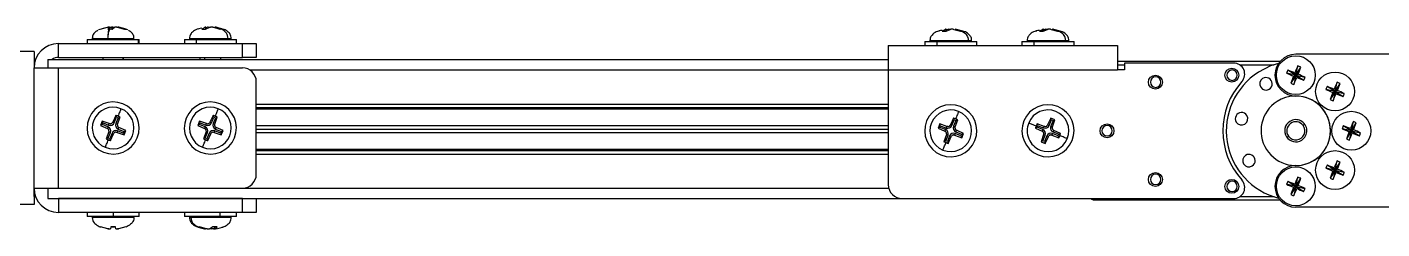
# Model space of a CAD drawing. Header units: millimetres. Extents: x 1258 to 2922, y -135 to 1239.
# Drawn here: x 2251.9 to 2349.5, y 875.3 to 889.8 of the extents above; entities that cross this region are included whole.
import ezdxf

# ---------------------------------------------------------------- set-up
doc = ezdxf.new("R2010")
doc.units = ezdxf.units.MM
doc.header["$LTSCALE"] = 6

msp = doc.modelspace()

# ---------------------------------------------------------------- linework, layer by layer
at = {"color": 7, "linetype": 'Continuous', "lineweight": 25}
for p, q in [((2257.261, 889.63), (2257.07, 889.579)), ((2257.196, 889.639), (2257.714, 889.765)), ((2257.789, 889.773), (2257.416, 889.672)), ((2257.714, 889.765), (2257.765, 889.77)), ((2257.85, 889.765), (2257.737, 889.639)), ((2257.824, 889.772), (2257.823, 889.777)), ((2257.854, 889.77), (2257.85, 889.765)), ((2257.877, 889.645), (2257.853, 889.777)), ((2258.035, 889.765), (2258.013, 889.77)), ((2258.036, 889.693), (2258.16, 889.765)), ((2258.056, 889.639), (2258.211, 889.765)), ((2258.086, 889.765), (2258.058, 889.77)), ((2258.159, 889.723), (2258.086, 889.765)), ((2258.16, 889.765), (2258.189, 889.77)), ((2258.211, 889.765), (2258.234, 889.77)), ((2258.385, 889.77), (2258.44, 889.765)), ((2258.44, 889.765), (2258.969, 889.639)), ((2259.177, 889.579), (2258.458, 889.773)), ((2258.533, 889.765), (2258.482, 889.77)), ((2258.503, 889.741), (2258.915, 889.639)), ((2259.05, 889.639), (2258.533, 889.765)), ((2258.969, 889.639), (2259.05, 889.639)), ((2264.767, 889.765), (2264.5, 889.639)), ((2264.5, 889.639), (2264.779, 889.639)), ((2264.706, 889.765), (2264.748, 889.77)), ((2264.788, 889.77), (2264.767, 889.765)), ((2264.779, 889.639), (2265.083, 889.765)), ((2264.815, 889.654), (2264.793, 889.777)), ((2264.904, 889.765), (2264.8, 889.737)), ((2264.955, 889.77), (2264.904, 889.765)), ((2265.083, 889.765), (2265.12, 889.77)), ((2265.291, 889.77), (2265.343, 889.765)), ((2265.343, 889.765), (2265.813, 889.639)), ((2265.454, 889.777), (2265.441, 889.703)), ((2265.54, 889.765), (2265.498, 889.77)), ((2265.987, 889.639), (2265.54, 889.765)), ((2318.071, 889.615), (2317.805, 889.489)), ((2318.011, 889.615), (2318.053, 889.62)), ((2318.093, 889.62), (2318.071, 889.615)), ((2318.084, 889.489), (2318.388, 889.615)), ((2318.119, 889.504), (2318.097, 889.627)), ((2318.208, 889.615), (2318.105, 889.587)), ((2318.26, 889.62), (2318.208, 889.615)), ((2318.388, 889.615), (2318.425, 889.62)), ((2318.596, 889.62), (2318.647, 889.615)), ((2318.647, 889.615), (2319.117, 889.489)), ((2318.758, 889.627), (2318.745, 889.553)), ((2318.845, 889.615), (2318.803, 889.62)), ((2319.291, 889.489), (2318.845, 889.615)), ((2325.071, 889.615), (2324.805, 889.489)), ((2325.011, 889.615), (2325.053, 889.62)), ((2325.093, 889.62), (2325.071, 889.615)), ((2325.084, 889.489), (2325.388, 889.615)), ((2325.119, 889.504), (2325.097, 889.627)), ((2325.208, 889.615), (2325.105, 889.587)), ((2325.26, 889.62), (2325.208, 889.615)), ((2325.388, 889.615), (2325.425, 889.62)), ((2325.596, 889.62), (2325.647, 889.615)), ((2325.647, 889.615), (2326.117, 889.489)), ((2325.758, 889.627), (2325.745, 889.553)), ((2325.845, 889.615), (2325.803, 889.62)), ((2326.291, 889.489), (2325.845, 889.615)), ((2254.178, 887.595), (2254.178, 888.595)), ((2254.178, 888.595), (2267.428, 888.595)), ((2256.248, 888.895), (2256.248, 888.595)), ((2256.248, 888.895), (2259.94, 888.895)), ((2256.623, 888.953), (2256.623, 888.895)), ((2257.752, 888.953), (2259.577, 888.953)), ((2259.577, 888.895), (2259.577, 888.953)), ((2259.623, 888.895), (2259.623, 888.953)), ((2259.94, 888.595), (2259.94, 888.895)), ((2259.94, 888.895), (2259.998, 888.895)), ((2259.998, 888.595), (2259.998, 888.895)), ((2263.248, 888.895), (2263.248, 888.595)), ((2263.248, 888.895), (2264.132, 888.895)), ((2263.623, 888.953), (2263.623, 888.895)), ((2264.132, 888.895), (2266.998, 888.895)), ((2264.132, 888.595), (2264.132, 888.895)), ((2264.33, 888.953), (2266.396, 888.953)), ((2264.33, 888.895), (2264.33, 888.953)), ((2266.623, 888.895), (2266.623, 888.953)), ((2266.998, 888.595), (2266.998, 888.895)), ((2267.428, 887.595), (2267.428, 888.595)), ((2267.428, 888.595), (2268.428, 888.595)), ((2268.428, 888.595), (2268.428, 887.595)), ((2316.553, 888.745), (2316.553, 888.445)), ((2316.553, 888.745), (2317.437, 888.745)), ((2316.928, 888.803), (2316.928, 888.745)), ((2317.437, 888.745), (2320.303, 888.745)), ((2317.437, 888.445), (2317.437, 888.745)), ((2317.635, 888.803), (2319.701, 888.803)), ((2317.635, 888.745), (2317.635, 888.803)), ((2317.805, 889.489), (2318.084, 889.489)), ((2319.928, 888.745), (2319.928, 888.803)), ((2320.303, 888.445), (2320.303, 888.745)), ((2323.553, 888.745), (2323.553, 888.445)), ((2323.553, 888.745), (2324.437, 888.745)), ((2323.928, 888.803), (2323.928, 888.745)), ((2324.437, 888.445), (2324.437, 888.745)), ((2324.437, 888.745), (2327.303, 888.745)), ((2324.635, 888.803), (2326.701, 888.803)), ((2324.635, 888.745), (2324.635, 888.803)), ((2324.805, 889.489), (2325.084, 889.489)), ((2326.928, 888.745), (2326.928, 888.803)), ((2327.303, 888.445), (2327.303, 888.745)), ((2252.428, 888.02), (2251.428, 888.02)), ((2252.428, 888.02), (2252.428, 887.445)), ((2254.178, 887.595), (2267.428, 887.595)), ((2257.373, 887.595), (2257.373, 887.445)), ((2258.873, 887.445), (2258.873, 887.595)), ((2264.373, 887.595), (2264.373, 887.445)), ((2265.873, 887.445), (2265.873, 887.595)), ((2268.428, 887.595), (2267.428, 887.595)), ((2313.928, 888.445), (2313.928, 886.695)), ((2313.928, 888.445), (2330.428, 888.445)), ((2330.428, 888.445), (2330.428, 886.695)), ((2350.265, 887.82), (2343.265, 887.82)), ((2252.428, 887.445), (2252.534, 887.445)), ((2252.428, 887.445), (2252.428, 887.195)), ((2252.428, 887.195), (2252.428, 886.845)), ((2252.428, 878.195), (2252.428, 886.845)), ((2252.428, 886.845), (2254.178, 886.845)), ((2253.428, 887.445), (2253.428, 886.845)), ((2253.428, 887.445), (2313.928, 887.445)), ((2254.178, 878.195), (2254.178, 886.845)), ((2254.178, 886.845), (2267.428, 886.845)), ((2313.928, 886.695), (2330.428, 886.695)), ((2313.928, 886.695), (2313.928, 878.445)), ((2330.428, 887.32), (2342.147, 887.32)), ((2330.428, 887.07), (2330.928, 887.07)), ((2330.928, 886.695), (2330.428, 886.695)), ((2330.928, 887.195), (2330.928, 886.695)), ((2338.791, 887.195), (2330.928, 887.195)), ((2339.22, 887.07), (2341.704, 887.07)), ((2343.265, 886.32), (2342.685, 886.676)), ((2343.265, 886.32), (2343.414, 886.984)), ((2343.265, 886.32), (2343.622, 886.9)), ((2268.428, 879.195), (2268.428, 885.845)), ((2343.265, 886.32), (2342.601, 886.468)), ((2343.265, 886.32), (2342.909, 885.74)), ((2343.265, 886.32), (2343.104, 886.251)), ((2343.265, 886.32), (2343.117, 885.655)), ((2343.197, 886.481), (2343.265, 886.32)), ((2343.265, 886.32), (2343.427, 886.388)), ((2343.334, 886.158), (2343.265, 886.32)), ((2343.265, 886.32), (2343.845, 885.963)), ((2343.265, 886.32), (2343.929, 886.171)), ((2346.094, 885.148), (2346.243, 885.812)), ((2346.094, 885.148), (2346.45, 885.728)), ((2346.094, 885.148), (2345.43, 885.297)), ((2346.094, 885.148), (2345.514, 885.504)), ((2346.094, 885.148), (2345.738, 884.568)), ((2346.094, 885.148), (2345.932, 885.08)), ((2346.094, 885.148), (2345.945, 884.484)), ((2346.025, 885.31), (2346.094, 885.148)), ((2346.094, 885.148), (2346.256, 885.216)), ((2346.162, 884.986), (2346.094, 885.148)), ((2346.094, 885.148), (2346.674, 884.792)), ((2346.094, 885.148), (2346.758, 884.999)), ((2268.428, 884.245), (2313.928, 884.245)), ((2268.428, 883.995), (2313.928, 883.995)), ((2268.428, 883.9), (2313.928, 883.9)), ((2257.338, 883.016), (2257.214, 882.711)), ((2257.346, 882.767), (2257.214, 882.711)), ((2257.846, 882.834), (2257.338, 883.016)), ((2257.394, 882.884), (2257.338, 883.016)), ((2257.346, 882.767), (2257.394, 882.884)), ((2257.752, 882.602), (2257.346, 882.767)), ((2257.394, 882.884), (2257.8, 882.719)), ((2257.8, 882.719), (2257.846, 882.834)), ((2257.901, 882.821), (2257.846, 882.834)), ((2258.091, 882.937), (2258.062, 882.89)), ((2258.315, 883.429), (2258.091, 882.937)), ((2258.206, 882.891), (2258.091, 882.937)), ((2258.206, 882.891), (2258.371, 883.297)), ((2258.371, 883.297), (2258.315, 883.429)), ((2258.488, 883.249), (2258.323, 882.843)), ((2258.323, 882.843), (2258.437, 882.797)), ((2258.371, 883.297), (2258.488, 883.249)), ((2258.425, 882.742), (2258.437, 882.797)), ((2258.437, 882.797), (2258.62, 883.305)), ((2258.488, 883.249), (2258.62, 883.305)), ((2264.338, 883.016), (2264.214, 882.711)), ((2264.346, 882.767), (2264.214, 882.711)), ((2264.846, 882.834), (2264.338, 883.016)), ((2264.394, 882.884), (2264.338, 883.016)), ((2264.346, 882.767), (2264.394, 882.884)), ((2264.752, 882.602), (2264.346, 882.767)), ((2264.394, 882.884), (2264.8, 882.719)), ((2264.8, 882.719), (2264.846, 882.834)), ((2264.901, 882.821), (2264.846, 882.834)), ((2265.091, 882.937), (2265.062, 882.89)), ((2265.315, 883.429), (2265.091, 882.937)), ((2265.206, 882.891), (2265.091, 882.937)), ((2265.206, 882.891), (2265.371, 883.297)), ((2265.371, 883.297), (2265.315, 883.429)), ((2265.488, 883.249), (2265.323, 882.843)), ((2265.323, 882.843), (2265.437, 882.797)), ((2265.371, 883.297), (2265.488, 883.249)), ((2265.425, 882.742), (2265.437, 882.797)), ((2265.437, 882.797), (2265.62, 883.305)), ((2265.488, 883.249), (2265.62, 883.305)), ((2317.642, 882.816), (2317.519, 882.511)), ((2318.151, 882.634), (2317.642, 882.816)), ((2317.698, 882.684), (2317.642, 882.816)), ((2318.396, 882.737), (2318.367, 882.69)), ((2318.619, 883.229), (2318.396, 882.737)), ((2318.51, 882.691), (2318.396, 882.737)), ((2318.51, 882.691), (2318.675, 883.097)), ((2318.675, 883.097), (2318.619, 883.229)), ((2318.792, 883.049), (2318.627, 882.643)), ((2318.675, 883.097), (2318.792, 883.049)), ((2318.742, 882.597), (2318.924, 883.105)), ((2318.792, 883.049), (2318.924, 883.105)), ((2325.152, 882.634), (2324.644, 882.818)), ((2324.699, 882.686), (2324.644, 882.818)), ((2325.397, 882.737), (2325.368, 882.69)), ((2325.622, 883.228), (2325.397, 882.737)), ((2325.512, 882.691), (2325.397, 882.737)), ((2325.512, 882.691), (2325.678, 883.096)), ((2325.927, 883.104), (2325.622, 883.228)), ((2325.678, 883.096), (2325.622, 883.228)), ((2325.795, 883.048), (2325.628, 882.643)), ((2325.678, 883.096), (2325.795, 883.048)), ((2325.743, 882.596), (2325.927, 883.104)), ((2325.795, 883.048), (2325.927, 883.104)), ((2347.265, 882.32), (2347.414, 882.984)), ((2347.265, 882.32), (2347.622, 882.9)), ((2257.214, 882.711), (2257.706, 882.488)), ((2257.809, 882.242), (2257.627, 881.734)), ((2257.759, 881.79), (2257.627, 881.734)), ((2257.752, 882.602), (2257.706, 882.488)), ((2257.706, 882.488), (2257.753, 882.458)), ((2257.759, 881.79), (2257.924, 882.196)), ((2257.876, 881.742), (2257.759, 881.79)), ((2257.822, 882.297), (2257.809, 882.242)), ((2257.924, 882.196), (2257.809, 882.242)), ((2258.041, 882.148), (2257.876, 881.742)), ((2257.876, 881.742), (2257.932, 881.61)), ((2257.932, 881.61), (2258.155, 882.102)), ((2258.041, 882.148), (2258.155, 882.102)), ((2258.155, 882.102), (2258.184, 882.15)), ((2258.346, 882.218), (2258.401, 882.206)), ((2258.447, 882.32), (2258.401, 882.206)), ((2258.401, 882.206), (2258.909, 882.023)), ((2258.853, 882.155), (2258.447, 882.32)), ((2258.541, 882.552), (2258.493, 882.581)), ((2258.494, 882.437), (2258.541, 882.552)), ((2258.494, 882.437), (2258.901, 882.272)), ((2259.033, 882.328), (2258.541, 882.552)), ((2258.901, 882.272), (2258.853, 882.155)), ((2258.853, 882.155), (2258.909, 882.023)), ((2258.901, 882.272), (2259.033, 882.328)), ((2258.909, 882.023), (2259.033, 882.328)), ((2264.214, 882.711), (2264.706, 882.488)), ((2264.809, 882.242), (2264.627, 881.734)), ((2264.759, 881.79), (2264.627, 881.734)), ((2264.752, 882.602), (2264.706, 882.488)), ((2264.706, 882.488), (2264.753, 882.458)), ((2264.759, 881.79), (2264.924, 882.196)), ((2264.876, 881.742), (2264.759, 881.79)), ((2264.822, 882.297), (2264.809, 882.242)), ((2264.924, 882.196), (2264.809, 882.242)), ((2265.041, 882.148), (2264.876, 881.742)), ((2264.876, 881.742), (2264.932, 881.61)), ((2264.932, 881.61), (2265.155, 882.102)), ((2265.041, 882.148), (2265.155, 882.102)), ((2265.155, 882.102), (2265.184, 882.15)), ((2265.346, 882.218), (2265.401, 882.206)), ((2265.447, 882.32), (2265.401, 882.206)), ((2265.401, 882.206), (2265.909, 882.023)), ((2265.853, 882.155), (2265.447, 882.32)), ((2265.541, 882.552), (2265.493, 882.581)), ((2265.494, 882.437), (2265.541, 882.552)), ((2265.494, 882.437), (2265.901, 882.272)), ((2266.033, 882.328), (2265.541, 882.552)), ((2265.901, 882.272), (2265.853, 882.155)), ((2265.853, 882.155), (2265.909, 882.023)), ((2265.901, 882.272), (2266.033, 882.328)), ((2265.909, 882.023), (2266.033, 882.328)), ((2268.428, 882.704), (2313.928, 882.704)), ((2268.428, 882.445), (2313.928, 882.445)), ((2268.428, 882.185), (2313.928, 882.185)), ((2317.651, 882.567), (2317.519, 882.511)), ((2317.519, 882.511), (2318.01, 882.288)), ((2317.651, 882.567), (2317.698, 882.684)), ((2318.057, 882.402), (2317.651, 882.567)), ((2317.698, 882.684), (2318.104, 882.519)), ((2318.114, 882.042), (2317.931, 881.534)), ((2318.057, 882.402), (2318.01, 882.288)), ((2318.01, 882.288), (2318.058, 882.258)), ((2318.063, 881.59), (2318.228, 881.996)), ((2318.104, 882.519), (2318.151, 882.634)), ((2318.126, 882.097), (2318.114, 882.042)), ((2318.228, 881.996), (2318.114, 882.042)), ((2318.205, 882.621), (2318.151, 882.634)), ((2318.345, 881.948), (2318.181, 881.542)), ((2318.236, 881.41), (2318.46, 881.902)), ((2318.345, 881.948), (2318.46, 881.902)), ((2318.46, 881.902), (2318.489, 881.95)), ((2318.627, 882.643), (2318.742, 882.597)), ((2318.651, 882.018), (2318.705, 882.006)), ((2318.752, 882.12), (2318.705, 882.006)), ((2318.705, 882.006), (2319.213, 881.823)), ((2318.73, 882.542), (2318.742, 882.597)), ((2319.158, 881.955), (2318.752, 882.12)), ((2318.846, 882.352), (2318.798, 882.381)), ((2318.799, 882.237), (2318.846, 882.352)), ((2318.799, 882.237), (2319.205, 882.072)), ((2319.337, 882.128), (2318.846, 882.352)), ((2319.205, 882.072), (2319.158, 881.955)), ((2319.158, 881.955), (2319.213, 881.823)), ((2319.205, 882.072), (2319.337, 882.128)), ((2319.213, 881.823), (2319.337, 882.128)), ((2324.651, 882.569), (2324.519, 882.514)), ((2324.519, 882.514), (2325.01, 882.289)), ((2324.651, 882.569), (2324.699, 882.686)), ((2325.057, 882.403), (2324.651, 882.569)), ((2324.699, 882.686), (2325.105, 882.52)), ((2325.113, 882.043), (2324.929, 881.536)), ((2325.057, 882.403), (2325.01, 882.289)), ((2325.01, 882.289), (2325.058, 882.26)), ((2325.061, 881.591), (2325.227, 881.997)), ((2325.105, 882.52), (2325.152, 882.634)), ((2325.125, 882.098), (2325.113, 882.043)), ((2325.227, 881.997), (2325.113, 882.043)), ((2325.206, 882.622), (2325.152, 882.634)), ((2325.344, 881.949), (2325.178, 881.543)), ((2325.234, 881.411), (2325.459, 881.902)), ((2325.344, 881.949), (2325.459, 881.902)), ((2325.459, 881.902), (2325.488, 881.949)), ((2325.628, 882.643), (2325.743, 882.596)), ((2325.65, 882.017), (2325.704, 882.005)), ((2325.751, 882.119), (2325.704, 882.005)), ((2325.704, 882.005), (2326.212, 881.821)), ((2325.73, 882.541), (2325.743, 882.596)), ((2326.156, 881.953), (2325.751, 882.119)), ((2325.846, 882.35), (2325.798, 882.38)), ((2325.799, 882.236), (2325.846, 882.35)), ((2325.799, 882.236), (2326.204, 882.07)), ((2326.337, 882.125), (2325.846, 882.35)), ((2326.204, 882.07), (2326.156, 881.953)), ((2326.156, 881.953), (2326.212, 881.821)), ((2326.204, 882.07), (2326.337, 882.125)), ((2347.265, 882.32), (2346.601, 882.468)), ((2347.265, 882.32), (2346.685, 882.676)), ((2347.265, 882.32), (2346.909, 881.74)), ((2347.265, 882.32), (2347.104, 882.251)), ((2347.265, 882.32), (2347.117, 881.655)), ((2347.197, 882.481), (2347.265, 882.32)), ((2347.265, 882.32), (2347.427, 882.388)), ((2347.334, 882.158), (2347.265, 882.32)), ((2347.265, 882.32), (2347.845, 881.963)), ((2347.265, 882.32), (2347.929, 882.171)), ((2268.428, 880.99), (2313.928, 880.99)), ((2268.428, 880.895), (2313.928, 880.895)), ((2318.063, 881.59), (2317.931, 881.534)), ((2318.181, 881.542), (2318.063, 881.59)), ((2318.181, 881.542), (2318.236, 881.41)), ((2325.061, 881.591), (2324.929, 881.536)), ((2324.929, 881.536), (2325.234, 881.411)), ((2325.178, 881.543), (2325.061, 881.591)), ((2325.178, 881.543), (2325.234, 881.411)), ((2268.428, 880.645), (2313.928, 880.645)), ((2346.094, 879.491), (2345.514, 879.847)), ((2346.094, 879.491), (2346.243, 880.155)), ((2346.094, 879.491), (2346.45, 880.071)), ((2343.265, 878.32), (2343.414, 878.984)), ((2343.265, 878.32), (2343.622, 878.9)), ((2346.094, 879.491), (2345.43, 879.64)), ((2346.094, 879.491), (2345.738, 878.911)), ((2346.094, 879.491), (2345.932, 879.423)), ((2346.094, 879.491), (2345.945, 878.827)), ((2346.025, 879.653), (2346.094, 879.491)), ((2346.094, 879.491), (2346.256, 879.559)), ((2346.094, 879.491), (2346.758, 879.342)), ((2346.162, 879.329), (2346.094, 879.491)), ((2346.094, 879.491), (2346.674, 879.135)), ((2252.428, 878.195), (2254.178, 878.195)), ((2252.428, 877.845), (2252.428, 878.195)), ((2252.428, 877.595), (2252.428, 877.845)), ((2253.428, 878.195), (2253.428, 877.445)), ((2254.178, 878.195), (2267.428, 878.195)), ((2343.265, 878.32), (2342.601, 878.468)), ((2343.265, 878.32), (2342.685, 878.676)), ((2343.265, 878.32), (2342.909, 877.74)), ((2343.265, 878.32), (2343.104, 878.251)), ((2343.265, 878.32), (2343.117, 877.655)), ((2343.197, 878.481), (2343.265, 878.32)), ((2343.265, 878.32), (2343.427, 878.388)), ((2343.334, 878.158), (2343.265, 878.32)), ((2343.265, 878.32), (2343.845, 877.963)), ((2343.265, 878.32), (2343.929, 878.171)), ((2252.428, 877.02), (2251.428, 877.02)), ((2252.428, 877.595), (2252.534, 877.595)), ((2252.428, 877.595), (2252.428, 877.02)), ((2253.428, 877.445), (2314.928, 877.445)), ((2254.178, 877.445), (2254.178, 876.445)), ((2267.428, 877.445), (2254.178, 877.445)), ((2267.428, 876.445), (2267.428, 877.445)), ((2268.428, 877.445), (2268.428, 876.445)), ((2314.928, 877.445), (2338.791, 877.445)), ((2342.147, 877.32), (2328.778, 877.32)), ((2341.704, 877.57), (2339.22, 877.57)), ((2267.428, 876.445), (2254.178, 876.445)), ((2256.248, 876.445), (2256.248, 876.145)), ((2258.123, 876.145), (2256.248, 876.145)), ((2256.623, 876.145), (2256.623, 876.086)), ((2258.123, 876.086), (2256.623, 876.086)), ((2258.123, 876.445), (2258.123, 876.145)), ((2259.998, 876.145), (2258.123, 876.145)), ((2258.123, 876.145), (2258.123, 876.086)), ((2259.623, 876.086), (2258.123, 876.086)), ((2259.623, 876.086), (2259.623, 876.145)), ((2259.998, 876.145), (2259.998, 876.445)), ((2263.248, 876.445), (2263.248, 876.145)), ((2265.809, 876.145), (2263.248, 876.145)), ((2263.623, 876.145), (2263.623, 876.086)), ((2265.672, 876.086), (2263.727, 876.086)), ((2265.672, 876.145), (2265.672, 876.086)), ((2265.809, 876.445), (2265.809, 876.145)), ((2266.998, 876.145), (2265.809, 876.145)), ((2266.623, 876.086), (2266.623, 876.145)), ((2266.998, 876.145), (2266.998, 876.445)), ((2268.428, 876.445), (2267.428, 876.445)), ((2350.265, 876.82), (2343.265, 876.82)), ((2257.748, 875.274), (2257.209, 875.4)), ((2257.803, 875.27), (2257.748, 875.274)), ((2257.748, 875.274), (2257.803, 875.27)), ((2257.937, 875.274), (2257.927, 875.27)), ((2257.959, 875.4), (2257.937, 875.274)), ((2258.288, 875.4), (2257.959, 875.4)), ((2257.959, 875.4), (2258.288, 875.4)), ((2258.31, 875.274), (2258.288, 875.4)), ((2258.319, 875.27), (2258.31, 875.274)), ((2258.498, 875.274), (2258.443, 875.27)), ((2258.443, 875.27), (2258.498, 875.274)), ((2259.038, 875.4), (2258.498, 875.274)), ((2264.212, 875.4), (2264.706, 875.274)), ((2264.843, 875.274), (2264.332, 875.4)), ((2264.706, 875.274), (2264.754, 875.27)), ((2264.897, 875.27), (2264.843, 875.274)), ((2265.087, 875.274), (2265.058, 875.27)), ((2265.305, 875.4), (2265.087, 875.274)), ((2265.16, 875.274), (2265.188, 875.27)), ((2265.611, 875.4), (2265.305, 875.4)), ((2265.349, 875.27), (2265.404, 875.274)), ((2265.399, 875.4), (2265.423, 875.262)), ((2265.423, 875.27), (2265.434, 875.274)), ((2265.434, 875.274), (2265.611, 875.4))]:
    msp.add_line(p, q, dxfattribs=at)
at = {"color": 8, "linetype": 'Continuous', "lineweight": 25}
for p, q in [((2257.776, 889.065), (2257.801, 889.643)), ((2257.87, 889.645), (2257.85, 889.765)), ((2258.057, 889.64), (2258.035, 889.765)), ((2264.785, 889.642), (2264.767, 889.765)), ((2318.09, 889.492), (2318.071, 889.615)), ((2325.09, 889.492), (2325.071, 889.615)), ((2256.623, 888.953), (2257.752, 888.953)), ((2259.577, 888.953), (2259.623, 888.953)), ((2263.623, 888.953), (2264.33, 888.953)), ((2266.396, 888.953), (2266.623, 888.953)), ((2316.928, 888.803), (2317.635, 888.803)), ((2319.701, 888.803), (2319.928, 888.803)), ((2323.928, 888.803), (2324.635, 888.803)), ((2326.701, 888.803), (2326.928, 888.803)), ((2258.85, 887.445), (2258.85, 887.595)), ((2264.727, 887.445), (2264.727, 887.595)), ((2252.428, 887.195), (2252.463, 887.195)), ((2267.955, 886.695), (2313.928, 886.695)), ((2343.912, 882.791), (2343.79, 882.703)), ((2342.619, 881.848), (2342.74, 881.936)), ((2252.428, 877.845), (2252.463, 877.845)), ((2267.428, 878.195), (2313.96, 878.195)), ((2328.778, 877.445), (2328.778, 877.32)), ((2263.727, 876.086), (2263.623, 876.086)), ((2266.623, 876.086), (2265.672, 876.086)), ((2265.151, 875.326), (2265.16, 875.274)), ((2265.409, 875.346), (2265.404, 875.274)), ((2265.414, 875.4), (2265.434, 875.274))]:
    msp.add_line(p, q, dxfattribs=at)
at = {"color": 7, "linetype": 'Continuous', "lineweight": 25, "flags": 128}
msp.add_lwpolyline([(2342.025, 887.163), (2341.456, 886.981), (2340.581, 886.538)], dxfattribs=at)
at = {"color": 7, "linetype": 'Continuous', "lineweight": 25}
for centre, radius in [((2343.265, 886.32), 1.4), ((2338.658, 886.32), 0.5), ((2333.158, 885.82), 0.5), ((2346.094, 885.148), 1.4), ((2347.265, 882.32), 1.4), ((2329.678, 882.32), 0.5), ((2346.094, 879.491), 1.4), ((2333.158, 878.82), 0.5), ((2338.658, 878.32), 0.5), ((2343.265, 878.32), 1.4)]:
    msp.add_circle(centre, radius, dxfattribs=at)
for centre, radius, start, end in [((2254.178, 886.845), 1.75, 90, 180), ((2254.178, 886.845), 0.75, 90, 126.8699), ((2343.265, 886.32), 1.5, 90, 180), ((2267.428, 885.845), 1, 0, 90), ((2338.678, 886.32), 0.375, 0, 180), ((2338.791, 886.395), 0.8, 317.65806, 90), ((2345.941, 885.233), 3.561, 156.10503, 159.70625), ((2336.776, 870.357), 17.356, 68.28539, 70.0923), ((2359.234, 879.847), 17.356, 155.71898, 157.52589), ((2342.179, 883.644), 3.561, 66.10503, 69.70625), ((2327.303, 892.809), 17.356, 338.28539, 340.0923), ((2333.178, 885.82), 0.375, 0, 180), ((2333.178, 885.82), 0.375, 180, 0), ((2343.263, 882.32), 5.25, 137.65806, 222.34194), ((2343.265, 882.32), 5, 122.46984, 255.63849), ((2338.678, 886.32), 0.375, 180, 0), ((2341.118, 885.694), 0.45, 122.46984, 302.46984), ((2341.118, 885.694), 0.45, 302.46984, 122.46984), ((2343.265, 886.32), 1.5, 180, 270), ((2349.738, 902.289), 17.356, 245.71898, 247.52589), ((2359.228, 879.83), 17.356, 158.28539, 160.0923), ((2344.352, 888.995), 3.561, 246.10503, 249.70625), ((2327.296, 892.792), 17.356, 335.71898, 337.52589), ((2349.755, 902.282), 17.356, 248.28539, 250.0923), ((2336.793, 870.351), 17.356, 65.71898, 67.52589), ((2340.59, 887.406), 3.561, 336.10503, 339.70625), ((2362.063, 878.675), 17.356, 155.71898, 157.52589), ((2345.008, 882.472), 3.561, 66.10503, 69.70625), ((2330.132, 891.638), 17.356, 338.28539, 340.0923), ((2343.265, 882.32), 2.5, 302.46984, 122.46984), ((2343.265, 882.32), 2.5, 0, 90), ((2348.77, 884.062), 3.561, 156.10503, 159.70625), ((2352.567, 901.117), 17.356, 245.71898, 247.52589), ((2339.604, 869.186), 17.356, 68.28539, 70.0923), ((2362.056, 878.658), 17.356, 158.28539, 160.0923), ((2330.125, 891.621), 17.356, 335.71898, 337.52589), ((2352.583, 901.11), 17.356, 248.28539, 250.0923), ((2339.621, 869.179), 17.356, 65.71898, 67.52589), ((2343.418, 886.234), 3.561, 336.10503, 339.70625), ((2258.123, 882.52), 1.875, 337.90564, 157.90564), ((2258.123, 882.52), 1.5, 67.90564, 157.90564), ((2258.123, 882.52), 1.5, 337.90564, 67.90564), ((2265.123, 882.52), 1.875, 337.90564, 157.90564), ((2265.123, 882.52), 1.5, 67.90564, 157.90564), ((2265.123, 882.52), 1.5, 337.90564, 67.90564), ((2318.428, 882.32), 1.875, 337.90564, 157.90564), ((2318.428, 882.32), 1.5, 67.90564, 157.90564), ((2318.428, 882.32), 1.5, 337.90564, 67.90564), ((2325.428, 882.32), 1.875, 67.73063, 247.73063), ((2325.428, 882.32), 1.5, 67.73063, 157.73063), ((2325.428, 882.32), 1.875, 247.73063, 67.73063), ((2325.428, 882.32), 1.5, 337.73063, 67.73063), ((2343.265, 882.32), 2.5, 122.46984, 302.46984), ((2347.18, 887.824), 3.561, 246.10503, 249.70625), ((2258.123, 882.52), 1.875, 157.90564, 337.90564), ((2258.123, 882.52), 1.5, 157.90564, 247.90564), ((2257.917, 883.008), 0.312, 247.90564, 337.90564), ((2258.612, 882.726), 0.312, 157.90564, 247.90564), ((2265.123, 882.52), 1.875, 157.90564, 337.90564), ((2265.123, 882.52), 1.5, 157.90564, 247.90564), ((2264.917, 883.008), 0.312, 247.90564, 337.90564), ((2265.612, 882.726), 0.312, 157.90564, 247.90564), ((2318.428, 882.32), 1.875, 157.90564, 337.90564), ((2318.428, 882.32), 1.5, 157.90564, 247.90564), ((2325.428, 882.32), 1.5, 157.73063, 247.73063), ((2339.361, 883.187), 0.45, 32.46984, 212.46984), ((2339.361, 883.187), 0.45, 212.46984, 32.46984), ((2343.265, 882.32), 0.8, 122.46984, 302.46984), ((2343.265, 882.32), 0.65, 36.12111, 216.12111), ((2343.265, 882.32), 0.8, 302.46984, 122.46984), ((2363.234, 875.847), 17.356, 155.71898, 157.52589), ((2346.179, 879.644), 3.561, 66.10503, 69.70625), ((2331.303, 888.809), 17.356, 338.28539, 340.0923), ((2258.123, 882.52), 1.5, 247.90564, 337.90564), ((2257.635, 882.313), 0.312, 337.90564, 67.90564), ((2258.33, 882.031), 0.312, 67.90564, 157.90564), ((2265.123, 882.52), 1.5, 247.90564, 337.90564), ((2264.635, 882.313), 0.312, 337.90564, 67.90564), ((2265.33, 882.031), 0.312, 67.90564, 157.90564), ((2318.428, 882.32), 1.5, 247.90564, 337.90564), ((2317.939, 882.113), 0.312, 337.90564, 67.90564), ((2318.221, 882.808), 0.312, 247.90564, 337.90564), ((2318.634, 881.831), 0.312, 67.90564, 157.90564), ((2318.916, 882.526), 0.312, 157.90564, 247.90564), ((2325.428, 882.32), 1.5, 247.73063, 337.73063), ((2324.939, 882.115), 0.312, 337.73063, 67.73063), ((2325.223, 882.809), 0.312, 247.73063, 337.73063), ((2325.633, 881.83), 0.312, 67.73063, 157.73063), ((2325.917, 882.525), 0.312, 157.73063, 247.73063), ((2329.678, 882.32), 0.375, 0, 180), ((2329.678, 882.32), 0.375, 180, 0), ((2343.265, 882.32), 0.65, 216.12111, 36.12111), ((2343.265, 882.32), 2.5, 270, 0), ((2349.941, 881.233), 3.561, 156.10503, 159.70625), ((2353.738, 898.289), 17.356, 245.71898, 247.52589), ((2340.776, 866.357), 17.356, 68.28539, 70.0923), ((2363.228, 875.83), 17.356, 158.28539, 160.0923), ((2348.352, 884.995), 3.561, 246.10503, 249.70625), ((2331.296, 888.792), 17.356, 335.71898, 337.52589), ((2353.755, 898.282), 17.356, 248.28539, 250.0923), ((2340.793, 866.351), 17.356, 65.71898, 67.52589), ((2344.59, 883.406), 3.561, 336.10503, 339.70625), ((2339.891, 880.172), 0.45, 122.46984, 302.46984), ((2339.891, 880.172), 0.45, 302.46984, 122.46984), ((2343.265, 878.32), 1.5, 90, 180), ((2348.77, 878.405), 3.561, 156.10503, 159.70625), ((2339.604, 863.529), 17.356, 68.28539, 70.0923), ((2362.063, 873.018), 17.356, 155.71898, 157.52589), ((2345.008, 876.815), 3.561, 66.10503, 69.70625), ((2330.132, 885.981), 17.356, 338.28539, 340.0923), ((2267.428, 879.195), 1, 270, 0), ((2333.178, 878.82), 0.375, 0, 180), ((2333.178, 878.82), 0.375, 180, 0), ((2359.234, 871.847), 17.356, 155.71898, 157.52589), ((2342.179, 875.644), 3.561, 66.10503, 69.70625), ((2327.303, 884.809), 17.356, 338.28539, 340.0923), ((2352.567, 895.46), 17.356, 245.71898, 247.52589), ((2362.056, 873.002), 17.356, 158.28539, 160.0923), ((2347.18, 882.167), 3.561, 246.10503, 249.70625), ((2330.125, 885.964), 17.356, 335.71898, 337.52589), ((2352.583, 895.453), 17.356, 248.28539, 250.0923), ((2339.621, 863.522), 17.356, 65.71898, 67.52589), ((2343.418, 880.577), 3.561, 336.10503, 339.70625), ((2254.178, 878.195), 1.75, 180, 270), ((2314.928, 878.445), 1, 180, 270), ((2338.678, 878.32), 0.375, 0, 180), ((2338.678, 878.32), 0.375, 180, 0), ((2338.791, 878.245), 0.8, 270, 42.34194), ((2343.265, 878.32), 1.5, 180, 270), ((2345.941, 877.233), 3.561, 156.10503, 159.70625), ((2349.738, 894.289), 17.356, 245.71898, 247.52589), ((2336.776, 862.357), 17.356, 68.28539, 70.0923), ((2359.228, 871.83), 17.356, 158.28539, 160.0923), ((2327.296, 884.792), 17.356, 335.71898, 337.52589), ((2349.755, 894.282), 17.356, 248.28539, 250.0923), ((2336.793, 862.351), 17.356, 65.71898, 67.52589), ((2340.59, 879.406), 3.561, 336.10503, 339.70625), ((2344.352, 880.995), 3.561, 246.10503, 249.70625)]:
    msp.add_arc(centre, radius, start, end, dxfattribs=at)
for points, knots in [([(2257.737, 889.639), (2257.767, 889.641), (2257.82, 889.644), (2257.873, 889.645), (2257.897, 889.645)], [0, 0, 0, 0, 0.560075, 1, 1, 1, 1]), ([(2257.752, 888.953), (2257.753, 889.029), (2257.755, 889.165), (2257.78, 889.334), (2257.826, 889.498), (2257.868, 889.584), (2257.897, 889.645)], [0, 0, 0, 0, 0.233001, 0.418435, 0.591328, 1, 1, 1, 1]), ([(2257.854, 889.77), (2257.852, 889.77), (2257.849, 889.772), (2257.829, 889.772), (2257.802, 889.772), (2257.777, 889.77), (2257.765, 889.77)], [0, 0, 0, 0, 0.250273, 0.5, 0.749727, 1, 1, 1, 1]), ([(2257.862, 889.77), (2257.877, 889.77), (2257.907, 889.772), (2257.949, 889.772), (2257.986, 889.772), (2258.004, 889.77), (2258.013, 889.77)], [0, 0, 0, 0, 0.250273, 0.5, 0.749727, 1, 1, 1, 1]), ([(2257.897, 889.645), (2257.926, 889.645), (2257.98, 889.644), (2258.033, 889.641), (2258.056, 889.639)], [0, 0, 0, 0, 0.559869, 1, 1, 1, 1]), ([(2258.385, 889.77), (2258.37, 889.77), (2258.339, 889.772), (2258.298, 889.772), (2258.261, 889.772), (2258.243, 889.77), (2258.234, 889.77)], [0, 0, 0, 0, 0.250273, 0.5, 0.749727, 1, 1, 1, 1]), ([(2258.392, 889.77), (2258.394, 889.77), (2258.398, 889.772), (2258.417, 889.772), (2258.445, 889.772), (2258.469, 889.77), (2258.482, 889.77)], [0, 0, 0, 0, 0.250273, 0.5, 0.749727, 1, 1, 1, 1]), ([(2264.502, 889.695), (2264.354, 889.668), (2264.083, 889.618), (2263.82, 889.425), (2263.687, 889.257), (2263.632, 889.117), (2263.626, 889.011), (2263.623, 888.953)], [0, 0, 0, 0, 0.354984, 0.648556, 0.74973, 0.862405, 1, 1, 1, 1]), ([(2264.311, 889.644), (2264.306, 889.644), (2264.289, 889.643), (2264.273, 889.641), (2264.26, 889.639)], [0, 0, 0, 0, 0.253131, 1, 1, 1, 1]), ([(2264.788, 889.77), (2264.791, 889.77), (2264.796, 889.772), (2264.79, 889.772), (2264.775, 889.772), (2264.757, 889.77), (2264.748, 889.77)], [0, 0, 0, 0, 0.250273, 0.5, 0.749727, 1, 1, 1, 1]), ([(2264.955, 889.77), (2264.97, 889.77), (2265, 889.772), (2265.046, 889.772), (2265.089, 889.772), (2265.114, 889.77), (2265.126, 889.77)], [0, 0, 0, 0, 0.250273, 0.5, 0.749727, 1, 1, 1, 1]), ([(2265.291, 889.77), (2265.276, 889.77), (2265.246, 889.772), (2265.201, 889.772), (2265.157, 889.772), (2265.133, 889.77), (2265.12, 889.77)], [0, 0, 0, 0, 0.250273, 0.5, 0.749727, 1, 1, 1, 1]), ([(2265.459, 889.77), (2265.456, 889.77), (2265.45, 889.772), (2265.456, 889.772), (2265.471, 889.772), (2265.489, 889.77), (2265.498, 889.77)], [0, 0, 0, 0, 0.250273, 0.5, 0.749727, 1, 1, 1, 1]), ([(2265.813, 889.639), (2265.829, 889.641), (2265.859, 889.644), (2265.888, 889.645), (2265.9, 889.645)], [0, 0, 0, 0, 0.560075, 1, 1, 1, 1]), ([(2266.396, 888.953), (2266.392, 889.029), (2266.384, 889.165), (2266.3, 889.334), (2266.141, 889.498), (2266, 889.584), (2265.9, 889.645)], [0, 0, 0, 0, 0.2330012, 0.4184346, 0.591328, 1, 1, 1, 1]), ([(2265.9, 889.645), (2265.917, 889.645), (2265.946, 889.644), (2265.974, 889.641), (2265.987, 889.639)], [0, 0, 0, 0, 0.559869, 1, 1, 1, 1]), ([(2266.623, 888.953), (2266.62, 889.011), (2266.615, 889.117), (2266.56, 889.257), (2266.426, 889.424), (2266.222, 889.585), (2266.018, 889.627), (2265.936, 889.644)], [0, 0, 0, 0, 0.16327, 0.29697, 0.417023, 0.765375, 1, 1, 1, 1]), ([(2317.807, 889.545), (2317.658, 889.518), (2317.387, 889.468), (2317.124, 889.275), (2316.991, 889.107), (2316.937, 888.967), (2316.931, 888.861), (2316.928, 888.803)], [0, 0, 0, 0, 0.354984, 0.648556, 0.74973, 0.862405, 1, 1, 1, 1]), ([(2318.093, 889.62), (2318.095, 889.62), (2318.101, 889.622), (2318.095, 889.622), (2318.08, 889.622), (2318.062, 889.62), (2318.053, 889.62)], [0, 0, 0, 0, 0.2502728, 0.5, 0.7497272, 1, 1, 1, 1]), ([(2318.26, 889.62), (2318.275, 889.62), (2318.305, 889.622), (2318.351, 889.622), (2318.394, 889.622), (2318.419, 889.62), (2318.431, 889.62)], [0, 0, 0, 0, 0.250273, 0.5, 0.749727, 1, 1, 1, 1]), ([(2318.596, 889.62), (2318.581, 889.62), (2318.551, 889.622), (2318.505, 889.622), (2318.462, 889.622), (2318.437, 889.62), (2318.425, 889.62)], [0, 0, 0, 0, 0.250273, 0.5, 0.749727, 1, 1, 1, 1]), ([(2318.763, 889.62), (2318.76, 889.62), (2318.755, 889.622), (2318.761, 889.622), (2318.776, 889.622), (2318.794, 889.62), (2318.803, 889.62)], [0, 0, 0, 0, 0.2502728, 0.5, 0.7497272, 1, 1, 1, 1]), ([(2324.807, 889.545), (2324.658, 889.518), (2324.387, 889.468), (2324.124, 889.275), (2323.991, 889.107), (2323.937, 888.967), (2323.931, 888.861), (2323.928, 888.803)], [0, 0, 0, 0, 0.354984, 0.648556, 0.74973, 0.862405, 1, 1, 1, 1]), ([(2325.093, 889.62), (2325.095, 889.62), (2325.101, 889.622), (2325.095, 889.622), (2325.08, 889.622), (2325.062, 889.62), (2325.053, 889.62)], [0, 0, 0, 0, 0.2502728, 0.5, 0.7497272, 1, 1, 1, 1]), ([(2325.26, 889.62), (2325.275, 889.62), (2325.305, 889.622), (2325.351, 889.622), (2325.394, 889.622), (2325.419, 889.62), (2325.431, 889.62)], [0, 0, 0, 0, 0.250273, 0.5, 0.749727, 1, 1, 1, 1]), ([(2325.596, 889.62), (2325.581, 889.62), (2325.551, 889.622), (2325.505, 889.622), (2325.462, 889.622), (2325.437, 889.62), (2325.425, 889.62)], [0, 0, 0, 0, 0.250273, 0.5, 0.749727, 1, 1, 1, 1]), ([(2325.763, 889.62), (2325.76, 889.62), (2325.755, 889.622), (2325.761, 889.622), (2325.776, 889.622), (2325.794, 889.62), (2325.803, 889.62)], [0, 0, 0, 0, 0.2502728, 0.5, 0.7497272, 1, 1, 1, 1]), ([(2257.014, 889.537), (2256.927, 889.484), (2256.804, 889.409), (2256.687, 889.257), (2256.632, 889.117), (2256.626, 889.011), (2256.623, 888.953)], [0, 0, 0, 0, 0.403892, 0.575499, 0.766616, 1, 1, 1, 1]), ([(2259.623, 888.953), (2259.62, 889.011), (2259.615, 889.117), (2259.56, 889.257), (2259.443, 889.409), (2259.319, 889.484), (2259.233, 889.537)], [0, 0, 0, 0, 0.2333843, 0.4245007, 0.5961077, 1, 1, 1, 1]), ([(2317.615, 889.494), (2317.611, 889.494), (2317.594, 889.493), (2317.577, 889.491), (2317.565, 889.489)], [0, 0, 0, 0, 0.253131, 1, 1, 1, 1]), ([(2319.117, 889.489), (2319.134, 889.491), (2319.163, 889.494), (2319.192, 889.495), (2319.205, 889.495)], [0, 0, 0, 0, 0.5600747, 1, 1, 1, 1]), ([(2319.701, 888.803), (2319.697, 888.879), (2319.689, 889.015), (2319.605, 889.184), (2319.446, 889.348), (2319.304, 889.434), (2319.205, 889.495)], [0, 0, 0, 0, 0.233001, 0.418435, 0.591328, 1, 1, 1, 1]), ([(2319.205, 889.495), (2319.221, 889.495), (2319.25, 889.494), (2319.279, 889.491), (2319.291, 889.489)], [0, 0, 0, 0, 0.559869, 1, 1, 1, 1]), ([(2319.928, 888.803), (2319.925, 888.861), (2319.919, 888.967), (2319.865, 889.107), (2319.731, 889.274), (2319.526, 889.435), (2319.323, 889.477), (2319.241, 889.494)], [0, 0, 0, 0, 0.16327, 0.29697, 0.417023, 0.765375, 1, 1, 1, 1]), ([(2324.615, 889.494), (2324.611, 889.494), (2324.594, 889.493), (2324.577, 889.491), (2324.565, 889.489)], [0, 0, 0, 0, 0.253131, 1, 1, 1, 1]), ([(2326.117, 889.489), (2326.134, 889.491), (2326.163, 889.494), (2326.192, 889.495), (2326.205, 889.495)], [0, 0, 0, 0, 0.5600747, 1, 1, 1, 1]), ([(2326.701, 888.803), (2326.697, 888.879), (2326.689, 889.015), (2326.605, 889.184), (2326.446, 889.348), (2326.304, 889.434), (2326.205, 889.495)], [0, 0, 0, 0, 0.233001, 0.418435, 0.591328, 1, 1, 1, 1]), ([(2326.205, 889.495), (2326.221, 889.495), (2326.25, 889.494), (2326.279, 889.491), (2326.291, 889.489)], [0, 0, 0, 0, 0.559869, 1, 1, 1, 1]), ([(2326.928, 888.803), (2326.925, 888.861), (2326.919, 888.967), (2326.865, 889.107), (2326.731, 889.274), (2326.526, 889.435), (2326.323, 889.477), (2326.241, 889.494)], [0, 0, 0, 0, 0.16327, 0.29697, 0.417023, 0.765375, 1, 1, 1, 1]), ([(2258.687, 883.909), (2258.686, 883.905), (2258.682, 883.896), (2258.645, 883.805), (2258.574, 883.631), (2258.512, 883.476), (2258.468, 883.368)], [0, 0, 0, 0, 0.233001, 0.418435, 0.591328, 1, 1, 1, 1]), ([(2265.687, 883.909), (2265.686, 883.905), (2265.682, 883.896), (2265.645, 883.805), (2265.574, 883.631), (2265.512, 883.476), (2265.468, 883.368)], [0, 0, 0, 0, 0.233001, 0.418435, 0.591328, 1, 1, 1, 1]), ([(2318.992, 883.709), (2318.99, 883.705), (2318.987, 883.696), (2318.95, 883.605), (2318.879, 883.431), (2318.816, 883.276), (2318.772, 883.168)], [0, 0, 0, 0, 0.233001, 0.418435, 0.591328, 1, 1, 1, 1]), ([(2257.901, 882.821), (2257.916, 882.821), (2257.946, 882.821), (2257.99, 882.834), (2258.031, 882.857), (2258.052, 882.879), (2258.062, 882.89)], [0, 0, 0, 0, 0.250273, 0.5, 0.749727, 1, 1, 1, 1]), ([(2258.468, 883.368), (2258.439, 883.379), (2258.388, 883.4), (2258.337, 883.42), (2258.315, 883.429)], [0, 0, 0, 0, 0.559869, 1, 1, 1, 1]), ([(2258.425, 882.742), (2258.425, 882.727), (2258.425, 882.697), (2258.438, 882.653), (2258.46, 882.612), (2258.482, 882.591), (2258.493, 882.581)], [0, 0, 0, 0, 0.2502728, 0.5, 0.7497272, 1, 1, 1, 1]), ([(2258.62, 883.305), (2258.591, 883.317), (2258.541, 883.338), (2258.49, 883.359), (2258.468, 883.368)], [0, 0, 0, 0, 0.560075, 1, 1, 1, 1]), ([(2264.901, 882.821), (2264.916, 882.821), (2264.946, 882.821), (2264.99, 882.834), (2265.031, 882.857), (2265.052, 882.879), (2265.062, 882.89)], [0, 0, 0, 0, 0.250273, 0.5, 0.749727, 1, 1, 1, 1]), ([(2265.468, 883.368), (2265.439, 883.379), (2265.388, 883.4), (2265.337, 883.42), (2265.315, 883.429)], [0, 0, 0, 0, 0.559869, 1, 1, 1, 1]), ([(2265.425, 882.742), (2265.425, 882.727), (2265.425, 882.697), (2265.438, 882.653), (2265.46, 882.612), (2265.482, 882.591), (2265.493, 882.581)], [0, 0, 0, 0, 0.2502728, 0.5, 0.7497272, 1, 1, 1, 1]), ([(2265.62, 883.305), (2265.591, 883.317), (2265.541, 883.338), (2265.49, 883.359), (2265.468, 883.368)], [0, 0, 0, 0, 0.560075, 1, 1, 1, 1]), ([(2318.772, 883.168), (2318.744, 883.179), (2318.693, 883.2), (2318.642, 883.22), (2318.619, 883.229)], [0, 0, 0, 0, 0.559869, 1, 1, 1, 1]), ([(2318.924, 883.105), (2318.896, 883.117), (2318.845, 883.138), (2318.795, 883.159), (2318.772, 883.168)], [0, 0, 0, 0, 0.5600747, 1, 1, 1, 1]), ([(2324.04, 882.888), (2324.044, 882.886), (2324.053, 882.883), (2324.144, 882.845), (2324.318, 882.774), (2324.472, 882.711), (2324.581, 882.667)], [0, 0, 0, 0, 0.233001, 0.418435, 0.591328, 1, 1, 1, 1]), ([(2324.644, 882.818), (2324.632, 882.79), (2324.611, 882.74), (2324.59, 882.689), (2324.581, 882.667)], [0, 0, 0, 0, 0.560075, 1, 1, 1, 1]), ([(2257.822, 882.297), (2257.822, 882.312), (2257.822, 882.343), (2257.808, 882.387), (2257.786, 882.427), (2257.764, 882.448), (2257.753, 882.458)], [0, 0, 0, 0, 0.250273, 0.5, 0.749727, 1, 1, 1, 1]), ([(2258.346, 882.218), (2258.331, 882.218), (2258.3, 882.218), (2258.256, 882.205), (2258.216, 882.183), (2258.195, 882.161), (2258.184, 882.15)], [0, 0, 0, 0, 0.250273, 0.5, 0.749727, 1, 1, 1, 1]), ([(2264.822, 882.297), (2264.822, 882.312), (2264.822, 882.343), (2264.808, 882.387), (2264.786, 882.427), (2264.764, 882.448), (2264.753, 882.458)], [0, 0, 0, 0, 0.250273, 0.5, 0.749727, 1, 1, 1, 1]), ([(2265.346, 882.218), (2265.331, 882.218), (2265.3, 882.218), (2265.256, 882.205), (2265.216, 882.183), (2265.195, 882.161), (2265.184, 882.15)], [0, 0, 0, 0, 0.250273, 0.5, 0.749727, 1, 1, 1, 1]), ([(2318.126, 882.097), (2318.126, 882.112), (2318.127, 882.143), (2318.113, 882.187), (2318.091, 882.227), (2318.069, 882.248), (2318.058, 882.258)], [0, 0, 0, 0, 0.250273, 0.5, 0.749727, 1, 1, 1, 1]), ([(2318.205, 882.621), (2318.22, 882.621), (2318.251, 882.621), (2318.295, 882.634), (2318.335, 882.657), (2318.356, 882.679), (2318.367, 882.69)], [0, 0, 0, 0, 0.250273, 0.5, 0.749727, 1, 1, 1, 1]), ([(2318.651, 882.018), (2318.635, 882.018), (2318.605, 882.018), (2318.561, 882.005), (2318.521, 881.983), (2318.5, 881.961), (2318.489, 881.95)], [0, 0, 0, 0, 0.250273, 0.5, 0.749727, 1, 1, 1, 1]), ([(2318.73, 882.542), (2318.729, 882.527), (2318.729, 882.497), (2318.743, 882.453), (2318.765, 882.412), (2318.787, 882.391), (2318.798, 882.381)], [0, 0, 0, 0, 0.250273, 0.5, 0.749727, 1, 1, 1, 1]), ([(2324.581, 882.667), (2324.569, 882.638), (2324.548, 882.587), (2324.528, 882.536), (2324.519, 882.514)], [0, 0, 0, 0, 0.559869, 1, 1, 1, 1]), ([(2325.125, 882.098), (2325.126, 882.113), (2325.126, 882.143), (2325.113, 882.188), (2325.091, 882.228), (2325.069, 882.249), (2325.058, 882.26)], [0, 0, 0, 0, 0.250273, 0.5, 0.749727, 1, 1, 1, 1]), ([(2325.206, 882.622), (2325.221, 882.622), (2325.252, 882.621), (2325.296, 882.635), (2325.336, 882.657), (2325.357, 882.679), (2325.368, 882.69)], [0, 0, 0, 0, 0.250273, 0.5, 0.749727, 1, 1, 1, 1]), ([(2325.65, 882.017), (2325.634, 882.017), (2325.604, 882.018), (2325.56, 882.004), (2325.52, 881.982), (2325.498, 881.96), (2325.488, 881.949)], [0, 0, 0, 0, 0.250273, 0.5, 0.749727, 1, 1, 1, 1]), ([(2325.73, 882.541), (2325.73, 882.526), (2325.73, 882.496), (2325.743, 882.452), (2325.765, 882.411), (2325.787, 882.39), (2325.798, 882.38)], [0, 0, 0, 0, 0.250273, 0.5, 0.749727, 1, 1, 1, 1]), ([(2326.212, 881.821), (2326.224, 881.849), (2326.245, 881.9), (2326.266, 881.95), (2326.275, 881.973)], [0, 0, 0, 0, 0.560075, 1, 1, 1, 1]), ([(2326.275, 881.973), (2326.287, 882.001), (2326.307, 882.052), (2326.328, 882.103), (2326.337, 882.125)], [0, 0, 0, 0, 0.559869, 1, 1, 1, 1]), ([(2326.816, 881.751), (2326.811, 881.753), (2326.803, 881.757), (2326.711, 881.794), (2326.538, 881.865), (2326.384, 881.928), (2326.275, 881.973)], [0, 0, 0, 0, 0.233001, 0.418435, 0.591328, 1, 1, 1, 1]), ([(2257.559, 881.13), (2257.561, 881.134), (2257.564, 881.143), (2257.602, 881.235), (2257.672, 881.408), (2257.735, 881.563), (2257.779, 881.671)], [0, 0, 0, 0, 0.233001, 0.418435, 0.591328, 1, 1, 1, 1]), ([(2257.627, 881.734), (2257.655, 881.722), (2257.706, 881.701), (2257.757, 881.68), (2257.779, 881.671)], [0, 0, 0, 0, 0.560075, 1, 1, 1, 1]), ([(2257.779, 881.671), (2257.807, 881.66), (2257.858, 881.639), (2257.909, 881.619), (2257.932, 881.61)], [0, 0, 0, 0, 0.559869, 1, 1, 1, 1]), ([(2264.559, 881.13), (2264.561, 881.134), (2264.564, 881.143), (2264.602, 881.235), (2264.672, 881.408), (2264.735, 881.563), (2264.779, 881.671)], [0, 0, 0, 0, 0.2330012, 0.4184346, 0.591328, 1, 1, 1, 1]), ([(2264.627, 881.734), (2264.655, 881.722), (2264.706, 881.701), (2264.757, 881.68), (2264.779, 881.671)], [0, 0, 0, 0, 0.560075, 1, 1, 1, 1]), ([(2264.779, 881.671), (2264.807, 881.66), (2264.858, 881.639), (2264.909, 881.619), (2264.932, 881.61)], [0, 0, 0, 0, 0.559869, 1, 1, 1, 1]), ([(2317.864, 880.93), (2317.866, 880.934), (2317.869, 880.943), (2317.906, 881.035), (2317.977, 881.208), (2318.039, 881.363), (2318.084, 881.471)], [0, 0, 0, 0, 0.233001, 0.418435, 0.591328, 1, 1, 1, 1]), ([(2317.931, 881.534), (2317.96, 881.522), (2318.01, 881.501), (2318.061, 881.48), (2318.084, 881.471)], [0, 0, 0, 0, 0.560075, 1, 1, 1, 1]), ([(2318.084, 881.471), (2318.112, 881.46), (2318.163, 881.439), (2318.214, 881.419), (2318.236, 881.41)], [0, 0, 0, 0, 0.559869, 1, 1, 1, 1]), ([(2328.778, 877.32), (2328.733, 877.325), (2328.643, 877.337), (2328.549, 877.391), (2328.52, 877.437), (2328.515, 877.445)], [0, 0, 0, 0, 0.45495, 0.9099, 1, 1, 1, 1]), ([(2256.623, 876.086), (2256.628, 876.01), (2256.637, 875.874), (2256.736, 875.705), (2256.924, 875.542), (2257.091, 875.455), (2257.208, 875.394)], [0, 0, 0, 0, 0.233001, 0.418435, 0.591328, 1, 1, 1, 1]), ([(2259.623, 876.086), (2259.618, 876.01), (2259.609, 875.874), (2259.51, 875.705), (2259.323, 875.542), (2259.156, 875.455), (2259.039, 875.394)], [0, 0, 0, 0, 0.233001, 0.418435, 0.591328, 1, 1, 1, 1]), ([(2263.623, 876.086), (2263.626, 876.028), (2263.632, 875.922), (2263.687, 875.782), (2263.82, 875.613), (2264.169, 875.37), (2264.54, 875.308), (2264.789, 875.266)], [0, 0, 0, 0, 0.111365, 0.20256, 0.284446, 0.522053, 1, 1, 1, 1]), ([(2263.727, 876.086), (2263.732, 876.01), (2263.74, 875.874), (2263.833, 875.705), (2264.007, 875.542), (2264.162, 875.455), (2264.271, 875.394)], [0, 0, 0, 0, 0.233001, 0.418435, 0.591328, 1, 1, 1, 1]), ([(2265.458, 875.266), (2265.706, 875.308), (2266.078, 875.37), (2266.427, 875.613), (2266.56, 875.782), (2266.615, 875.922), (2266.62, 876.028), (2266.623, 876.086)], [0, 0, 0, 0, 0.477947, 0.715554, 0.79744, 0.888635, 1, 1, 1, 1]), ([(2257.209, 875.4), (2257.208, 875.398), (2257.208, 875.395), (2257.208, 875.394), (2257.208, 875.394)], [0, 0, 0, 0, 0.560075, 1, 1, 1, 1]), ([(2257.803, 875.27), (2257.818, 875.269), (2257.846, 875.267), (2257.882, 875.267), (2257.911, 875.267), (2257.922, 875.269), (2257.927, 875.27)], [0, 0, 0, 0, 0.250273, 0.5, 0.749727, 1, 1, 1, 1]), ([(2258.319, 875.27), (2258.325, 875.269), (2258.336, 875.267), (2258.365, 875.267), (2258.401, 875.267), (2258.429, 875.269), (2258.443, 875.27)], [0, 0, 0, 0, 0.250273, 0.5, 0.749727, 1, 1, 1, 1]), ([(2259.039, 875.394), (2259.039, 875.395), (2259.039, 875.395), (2259.038, 875.398), (2259.038, 875.4)], [0, 0, 0, 0, 0.559869, 1, 1, 1, 1]), ([(2264.271, 875.394), (2264.26, 875.395), (2264.24, 875.395), (2264.221, 875.398), (2264.212, 875.4)], [0, 0, 0, 0, 0.559869, 1, 1, 1, 1]), ([(2264.332, 875.4), (2264.321, 875.398), (2264.3, 875.395), (2264.28, 875.394), (2264.271, 875.394)], [0, 0, 0, 0, 0.5600747, 1, 1, 1, 1]), ([(2264.824, 875.27), (2264.824, 875.269), (2264.824, 875.267), (2264.81, 875.267), (2264.787, 875.267), (2264.765, 875.269), (2264.754, 875.27)], [0, 0, 0, 0, 0.2502728, 0.5, 0.7497272, 1, 1, 1, 1]), ([(2264.897, 875.27), (2264.912, 875.269), (2264.943, 875.267), (2264.987, 875.267), (2265.027, 875.267), (2265.048, 875.269), (2265.058, 875.27)], [0, 0, 0, 0, 0.250273, 0.5, 0.749727, 1, 1, 1, 1]), ([(2265.349, 875.27), (2265.334, 875.269), (2265.304, 875.267), (2265.26, 875.267), (2265.22, 875.267), (2265.199, 875.269), (2265.188, 875.27)], [0, 0, 0, 0, 0.2502728, 0.5, 0.7497272, 1, 1, 1, 1]), ([(2265.423, 875.27), (2265.423, 875.269), (2265.423, 875.267), (2265.437, 875.267), (2265.459, 875.267), (2265.481, 875.269), (2265.493, 875.27)], [0, 0, 0, 0, 0.2502728, 0.5, 0.7497272, 1, 1, 1, 1]), ([(2265.94, 875.397), (2265.943, 875.396), (2265.955, 875.394), (2265.966, 875.394), (2265.975, 875.394)], [0, 0, 0, 0, 0.250115, 1, 1, 1, 1]), ([(2265.975, 875.394), (2265.987, 875.395), (2266.007, 875.395), (2266.026, 875.398), (2266.035, 875.4)], [0, 0, 0, 0, 0.559869, 1, 1, 1, 1])]:
    msp.add_open_spline(points, degree=3, knots=knots, dxfattribs=at)

doc.saveas('drawing.dxf')
